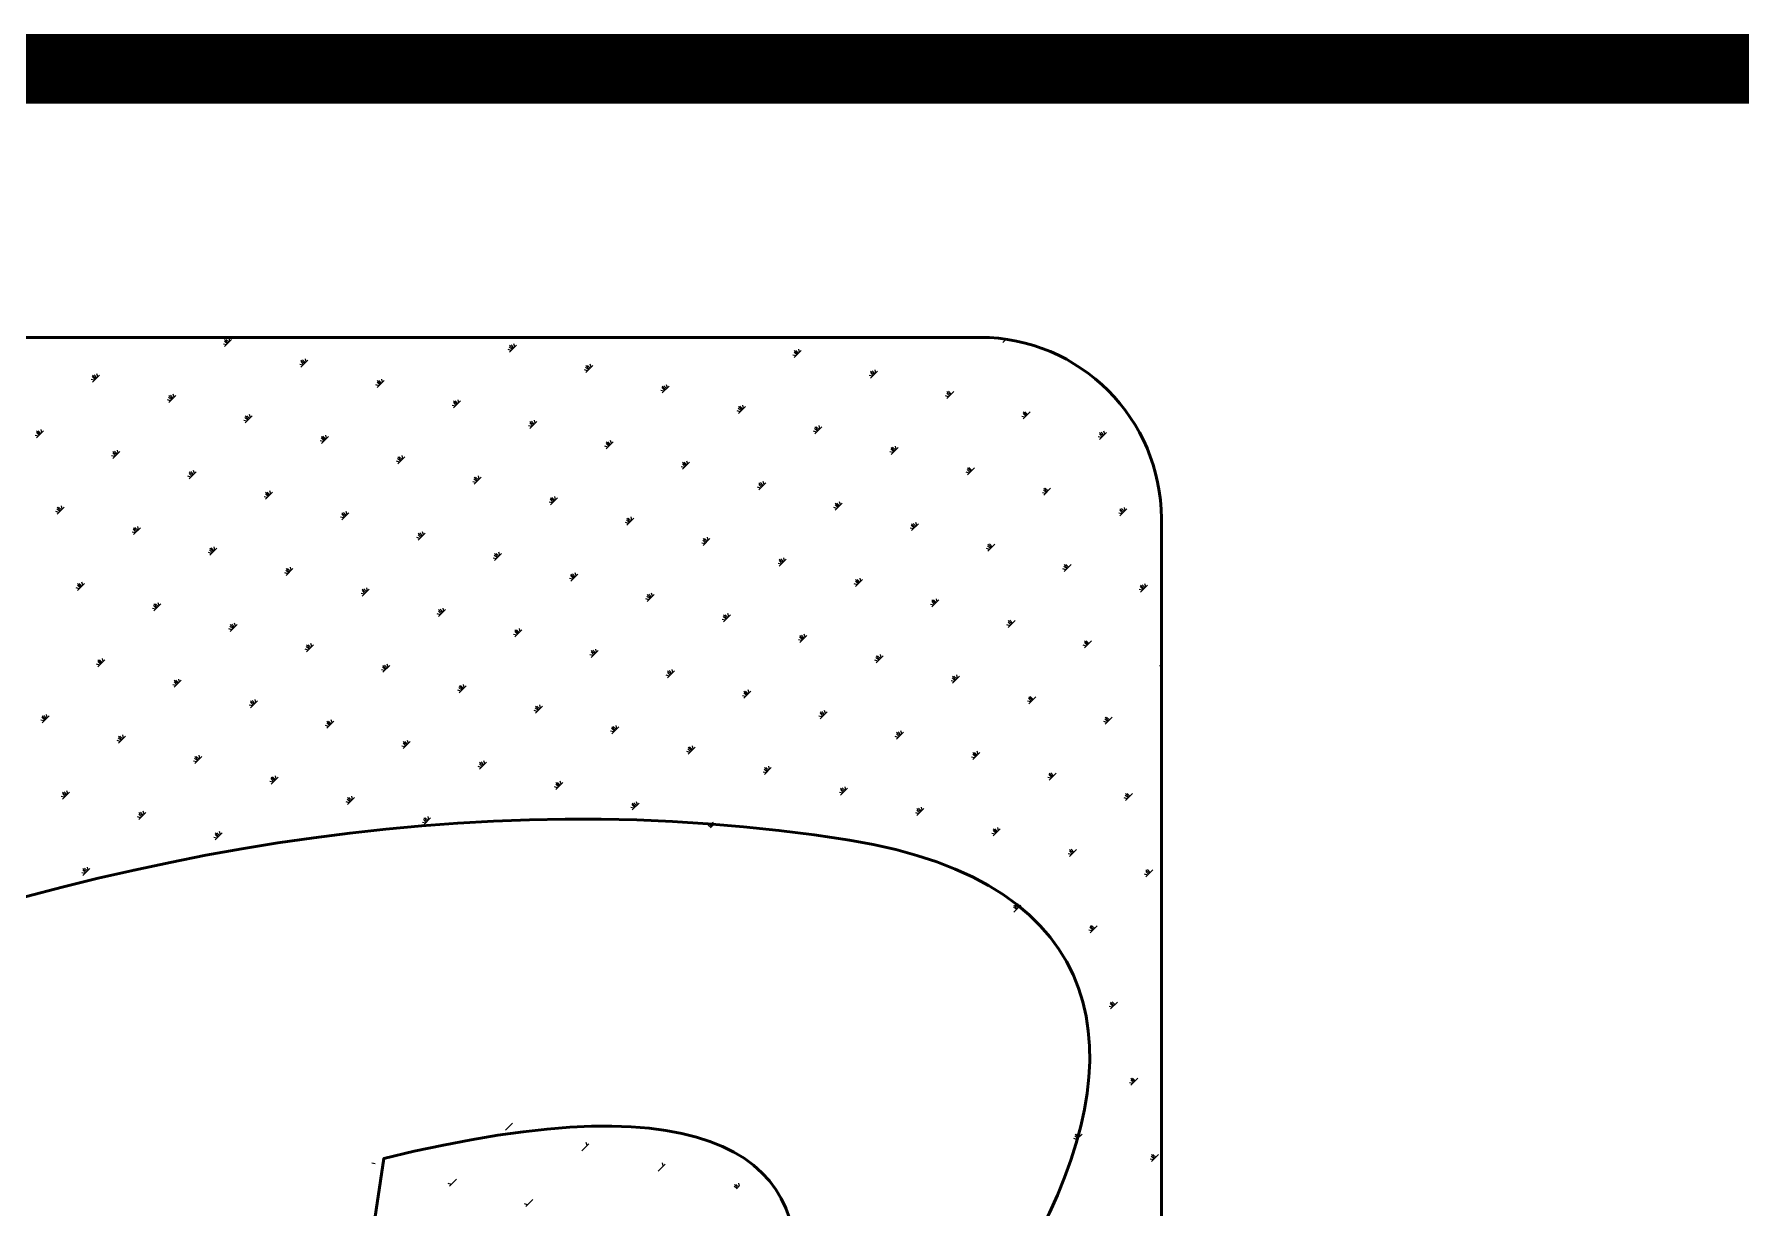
# Model space of a CAD drawing. Extents: x -3102990 to -851544, y -5293060 to -2540151.
# Drawn here: x -2802854 to -2800399, y -2632541 to -2630852 of the extents above; entities that cross this region are included whole.
import ezdxf

# ---------------------------------------------------------------- set-up
doc = ezdxf.new("R2010")
doc.units = 0
doc.header["$LTSCALE"] = 1000
doc.layers.get('0').update_dxf_attribs({"linetype": 'CONTINUOUS'})
doc.layers.add('PUB_TITLE', color=4, linetype='CONTINUOUS')

msp = doc.modelspace()

# ---------------------------------------------------------------- linework, layer by layer
msp.add_line((-2805238.76, -2630902.4), (-2753708.94, -2630902.4))
at = {"color": 4, "const_width": 100}
msp.add_lwpolyline([(-2805238.76, -2630902.4), (-2753708.94, -2630902.4), (-2753708.94, -2689616.46), (-2805238.76, -2689616.46), (-2805238.76, -2630902.4)], dxfattribs=at)
at = {"layer": 'PUB_TITLE', "color": 4}
for p, q in [((-2802577.41, -2631299.38), (-2802581.8, -2631298.2)), ((-2802576.15, -2631298.12), (-2802580.17, -2631294.11)), ((-2802574.9, -2631296.87), (-2802579.92, -2631291.85)), ((-2802579.92, -2631301.89), (-2802569.87, -2631291.85)), ((-2802573.64, -2631295.61), (-2802577.66, -2631291.59)), ((-2802572.38, -2631294.36), (-2802573.56, -2631289.97)), ((-2802167.73, -2631307.26), (-2802172.12, -2631306.08)), ((-2802166.47, -2631306), (-2802170.49, -2631301.99)), ((-2802165.21, -2631304.75), (-2802170.24, -2631299.73)), ((-2802170.24, -2631309.77), (-2802160.19, -2631299.73)), ((-2802163.96, -2631303.49), (-2802167.98, -2631299.48)), ((-2802162.7, -2631302.24), (-2802163.88, -2631297.85)), ((-2801756.79, -2631313.89), (-2801760.81, -2631309.87)), ((-2801755.53, -2631312.63), (-2801760.56, -2631307.61)), ((-2801760.56, -2631317.65), (-2801750.51, -2631307.61)), ((-2801754.28, -2631311.37), (-2801758.3, -2631307.36)), ((-2801753.02, -2631310.12), (-2801754.2, -2631305.73)), ((-2801460.65, -2631296.12), (-2801455.8, -2631291.27)), ((-2801456.88, -2631292.35), (-2801458.32, -2631290.92)), ((-2802467.63, -2631328.79), (-2802472.02, -2631327.62)), ((-2802466.38, -2631327.54), (-2802470.4, -2631323.52)), ((-2802465.12, -2631326.28), (-2802470.14, -2631321.26)), ((-2802470.14, -2631331.3), (-2802460.1, -2631321.26)), ((-2802463.87, -2631325.03), (-2802467.88, -2631321.01)), ((-2802462.61, -2631323.77), (-2802463.79, -2631319.38)), ((-2802057.95, -2631336.67), (-2802062.34, -2631335.5)), ((-2802056.7, -2631335.42), (-2802060.71, -2631331.4)), ((-2802055.44, -2631334.16), (-2802060.46, -2631329.14)), ((-2802060.46, -2631339.19), (-2802050.42, -2631329.14)), ((-2802054.18, -2631332.91), (-2802058.2, -2631328.89)), ((-2802052.93, -2631331.65), (-2802054.11, -2631327.26)), ((-2801758.04, -2631315.14), (-2801762.43, -2631313.97)), ((-2801645.76, -2631342.04), (-2801650.78, -2631337.02)), ((-2801650.78, -2631347.07), (-2801640.74, -2631337.02)), ((-2801644.5, -2631340.79), (-2801648.52, -2631336.77)), ((-2801643.25, -2631339.53), (-2801644.42, -2631335.14)), ((-2802767.54, -2631350.33), (-2802771.93, -2631349.15)), ((-2802766.29, -2631349.07), (-2802770.3, -2631345.05)), ((-2802765.03, -2631347.81), (-2802770.05, -2631342.79)), ((-2802770.05, -2631352.84), (-2802760.01, -2631342.79)), ((-2802763.77, -2631346.56), (-2802767.79, -2631342.54)), ((-2802762.52, -2631345.3), (-2802763.7, -2631340.91)), ((-2802357.86, -2631358.21), (-2802362.25, -2631357.03)), ((-2802356.6, -2631356.95), (-2802360.62, -2631352.93)), ((-2802355.35, -2631355.7), (-2802360.37, -2631350.67)), ((-2802360.37, -2631360.72), (-2802350.33, -2631350.67)), ((-2802354.09, -2631354.44), (-2802358.11, -2631350.42)), ((-2802352.84, -2631353.18), (-2802354.01, -2631348.79)), ((-2801946.92, -2631364.83), (-2801950.94, -2631360.81)), ((-2801945.67, -2631363.58), (-2801950.69, -2631358.55)), ((-2801950.69, -2631368.6), (-2801940.64, -2631358.55)), ((-2801944.41, -2631362.32), (-2801948.43, -2631358.3)), ((-2801943.16, -2631361.07), (-2801944.33, -2631356.67)), ((-2801648.27, -2631344.56), (-2801652.66, -2631343.38)), ((-2801647.01, -2631343.3), (-2801651.03, -2631339.28)), ((-2802657.77, -2631379.74), (-2802662.16, -2631378.56)), ((-2802656.51, -2631378.48), (-2802660.53, -2631374.47)), ((-2802655.26, -2631377.23), (-2802660.28, -2631372.21)), ((-2802660.28, -2631382.25), (-2802650.23, -2631372.21)), ((-2802654, -2631375.97), (-2802658.02, -2631371.95)), ((-2802652.74, -2631374.72), (-2802653.92, -2631370.33)), ((-2802248.09, -2631387.62), (-2802252.48, -2631386.44)), ((-2802246.83, -2631386.36), (-2802250.85, -2631382.35)), ((-2802245.57, -2631385.11), (-2802250.6, -2631380.09)), ((-2802250.6, -2631390.13), (-2802240.55, -2631380.09)), ((-2802244.32, -2631383.85), (-2802248.34, -2631379.84)), ((-2802243.06, -2631382.6), (-2802244.24, -2631378.21)), ((-2801948.18, -2631366.09), (-2801952.57, -2631364.91)), ((-2801833.38, -2631390.48), (-2801834.56, -2631386.09)), ((-2801538.5, -2631373.97), (-2801542.89, -2631372.79)), ((-2801537.24, -2631372.71), (-2801541.26, -2631368.7)), ((-2801535.99, -2631371.46), (-2801541.01, -2631366.44)), ((-2801541.01, -2631376.48), (-2801530.96, -2631366.44)), ((-2801534.73, -2631370.2), (-2801538.75, -2631366.18)), ((-2802547.99, -2631409.15), (-2802552.38, -2631407.98)), ((-2802546.74, -2631407.9), (-2802550.76, -2631403.88)), ((-2802545.48, -2631406.64), (-2802550.5, -2631401.62)), ((-2802550.5, -2631411.66), (-2802540.46, -2631401.62)), ((-2802544.23, -2631405.39), (-2802548.24, -2631401.37)), ((-2802542.97, -2631404.13), (-2802544.15, -2631399.74)), ((-2802135.8, -2631414.52), (-2802140.82, -2631409.5)), ((-2802140.82, -2631419.55), (-2802130.78, -2631409.5)), ((-2802134.54, -2631413.27), (-2802138.56, -2631409.25)), ((-2802133.29, -2631412.01), (-2802134.47, -2631407.62)), ((-2801838.4, -2631395.5), (-2801842.8, -2631394.33)), ((-2801837.15, -2631394.25), (-2801841.17, -2631390.23)), ((-2801835.89, -2631392.99), (-2801840.92, -2631387.97)), ((-2801840.92, -2631398.01), (-2801830.87, -2631387.97)), ((-2801834.64, -2631391.73), (-2801838.66, -2631387.72)), ((-2801428.72, -2631403.38), (-2801433.11, -2631402.21)), ((-2801427.47, -2631402.13), (-2801431.48, -2631398.11)), ((-2801426.21, -2631400.87), (-2801431.23, -2631395.85)), ((-2801431.23, -2631405.89), (-2801421.19, -2631395.85)), ((-2801424.96, -2631399.62), (-2801428.97, -2631395.6)), ((-2802847.9, -2631430.69), (-2802852.29, -2631429.51)), ((-2802846.65, -2631429.43), (-2802850.66, -2631425.41)), ((-2802845.39, -2631428.17), (-2802850.41, -2631423.15)), ((-2802850.41, -2631433.2), (-2802840.37, -2631423.15)), ((-2802844.13, -2631426.92), (-2802848.15, -2631422.9)), ((-2802842.88, -2631425.66), (-2802844.06, -2631421.27)), ((-2802436.96, -2631437.31), (-2802440.98, -2631433.29)), ((-2802435.71, -2631436.06), (-2802440.73, -2631431.03)), ((-2802440.73, -2631441.08), (-2802430.69, -2631431.03)), ((-2802434.45, -2631434.8), (-2802438.47, -2631430.78)), ((-2802433.2, -2631433.54), (-2802434.37, -2631429.15)), ((-2802138.31, -2631417.03), (-2802142.7, -2631415.86)), ((-2802137.06, -2631415.78), (-2802141.07, -2631411.76)), ((-2801728.63, -2631424.92), (-2801733.02, -2631423.74)), ((-2801727.37, -2631423.66), (-2801731.39, -2631419.64)), ((-2801726.12, -2631422.4), (-2801731.14, -2631417.38)), ((-2801731.14, -2631427.43), (-2801721.1, -2631417.38)), ((-2801724.86, -2631421.15), (-2801728.88, -2631417.13)), ((-2801723.61, -2631419.89), (-2801724.78, -2631415.5)), ((-2801318.95, -2631432.8), (-2801323.34, -2631431.62)), ((-2801317.69, -2631431.54), (-2801321.71, -2631427.52)), ((-2801316.44, -2631430.29), (-2801321.46, -2631425.26)), ((-2801321.46, -2631435.31), (-2801311.41, -2631425.26)), ((-2801315.18, -2631429.03), (-2801319.2, -2631425.01)), ((-2801313.93, -2631427.77), (-2801315.1, -2631423.38)), ((-2802738.13, -2631460.1), (-2802742.52, -2631458.92)), ((-2802736.87, -2631458.84), (-2802740.89, -2631454.83)), ((-2802735.62, -2631457.59), (-2802740.64, -2631452.57)), ((-2802740.64, -2631462.61), (-2802730.59, -2631452.57)), ((-2802734.36, -2631456.33), (-2802738.38, -2631452.31)), ((-2802733.1, -2631455.08), (-2802734.28, -2631450.69)), ((-2802438.22, -2631438.57), (-2802442.61, -2631437.39)), ((-2802324.68, -2631464.21), (-2802328.7, -2631460.2)), ((-2802323.42, -2631462.96), (-2802324.6, -2631458.57)), ((-2802028.54, -2631446.45), (-2802032.93, -2631445.27)), ((-2802027.28, -2631445.19), (-2802031.3, -2631441.17)), ((-2802026.03, -2631443.94), (-2802031.05, -2631438.91)), ((-2802031.05, -2631448.96), (-2802021, -2631438.91)), ((-2802024.77, -2631442.68), (-2802028.79, -2631438.66)), ((-2802023.52, -2631441.43), (-2802024.69, -2631437.03)), ((-2801618.86, -2631454.33), (-2801623.25, -2631453.15)), ((-2801617.6, -2631453.07), (-2801621.62, -2631449.06)), ((-2801616.35, -2631451.82), (-2801621.37, -2631446.8)), ((-2801621.37, -2631456.84), (-2801611.32, -2631446.8)), ((-2801615.09, -2631450.56), (-2801619.11, -2631446.54)), ((-2801613.83, -2631449.31), (-2801615.01, -2631444.92)), ((-2802627.1, -2631488.26), (-2802631.12, -2631484.24)), ((-2802625.84, -2631487), (-2802630.86, -2631481.98)), ((-2802630.86, -2631492.02), (-2802620.82, -2631481.98)), ((-2802624.59, -2631485.75), (-2802628.6, -2631481.73)), ((-2802623.33, -2631484.49), (-2802624.51, -2631480.1)), ((-2802328.45, -2631467.98), (-2802332.84, -2631466.8)), ((-2802327.19, -2631466.72), (-2802331.21, -2631462.71)), ((-2802325.93, -2631465.47), (-2802330.96, -2631460.45)), ((-2802330.96, -2631470.49), (-2802320.91, -2631460.45)), ((-2801918.76, -2631475.86), (-2801923.16, -2631474.69)), ((-2801917.51, -2631474.61), (-2801921.53, -2631470.59)), ((-2801916.25, -2631473.35), (-2801921.28, -2631468.33)), ((-2801921.28, -2631478.37), (-2801911.23, -2631468.33)), ((-2801915, -2631472.09), (-2801919.02, -2631468.08)), ((-2801913.74, -2631470.84), (-2801914.92, -2631466.45)), ((-2801509.08, -2631483.74), (-2801513.47, -2631482.57)), ((-2801507.83, -2631482.49), (-2801511.84, -2631478.47)), ((-2801506.57, -2631481.23), (-2801511.59, -2631476.21)), ((-2801511.59, -2631486.25), (-2801501.55, -2631476.21)), ((-2801505.32, -2631479.98), (-2801509.33, -2631475.96)), ((-2802628.35, -2631489.51), (-2802632.74, -2631488.34)), ((-2802218.67, -2631497.39), (-2802223.06, -2631496.22)), ((-2802217.42, -2631496.14), (-2802221.43, -2631492.12)), ((-2802216.16, -2631494.88), (-2802221.18, -2631489.86)), ((-2802221.18, -2631499.91), (-2802211.14, -2631489.86)), ((-2802214.91, -2631493.63), (-2802218.92, -2631489.61)), ((-2802213.65, -2631492.37), (-2802214.83, -2631487.98)), ((-2801808.99, -2631505.28), (-2801813.38, -2631504.1)), ((-2801807.73, -2631504.02), (-2801811.75, -2631500)), ((-2801806.48, -2631502.76), (-2801811.5, -2631497.74)), ((-2801811.5, -2631507.79), (-2801801.46, -2631497.74)), ((-2801805.22, -2631501.51), (-2801809.24, -2631497.49)), ((-2801803.97, -2631500.25), (-2801805.14, -2631495.86)), ((-2801398.05, -2631511.9), (-2801402.07, -2631507.88)), ((-2801396.8, -2631510.65), (-2801401.82, -2631505.62)), ((-2801401.82, -2631515.67), (-2801391.77, -2631505.62)), ((-2801395.54, -2631509.39), (-2801399.56, -2631505.37)), ((-2802815.98, -2631537.95), (-2802821, -2631532.93)), ((-2802821, -2631542.97), (-2802810.95, -2631532.93)), ((-2802814.72, -2631536.69), (-2802818.74, -2631532.67)), ((-2802813.47, -2631535.44), (-2802814.64, -2631531.05)), ((-2802518.58, -2631518.93), (-2802522.97, -2631517.75)), ((-2802517.32, -2631517.67), (-2802521.34, -2631513.65)), ((-2802516.07, -2631516.42), (-2802521.09, -2631511.39)), ((-2802521.09, -2631521.44), (-2802511.05, -2631511.39)), ((-2802514.81, -2631515.16), (-2802518.83, -2631511.14)), ((-2802513.56, -2631513.9), (-2802514.73, -2631509.51)), ((-2802108.9, -2631526.81), (-2802113.29, -2631525.63)), ((-2802107.64, -2631525.55), (-2802111.66, -2631521.53)), ((-2802106.39, -2631524.3), (-2802111.41, -2631519.27)), ((-2802111.41, -2631529.32), (-2802101.36, -2631519.27)), ((-2802105.13, -2631523.04), (-2802109.15, -2631519.02)), ((-2802103.88, -2631521.79), (-2802105.05, -2631517.39)), ((-2801699.22, -2631534.69), (-2801703.61, -2631533.51)), ((-2801697.96, -2631533.43), (-2801701.98, -2631529.42)), ((-2801696.71, -2631532.18), (-2801701.73, -2631527.16)), ((-2801701.73, -2631537.2), (-2801691.68, -2631527.16)), ((-2801695.45, -2631530.92), (-2801699.47, -2631526.9)), ((-2801694.19, -2631529.67), (-2801695.37, -2631525.28)), ((-2801399.31, -2631513.16), (-2801403.7, -2631511.98)), ((-2801284.51, -2631537.55), (-2801285.69, -2631533.16)), ((-2802818.49, -2631540.46), (-2802822.88, -2631539.28)), ((-2802817.23, -2631539.2), (-2802821.25, -2631535.19)), ((-2802408.81, -2631548.34), (-2802413.2, -2631547.16)), ((-2802407.55, -2631547.08), (-2802411.57, -2631543.07)), ((-2802406.29, -2631545.83), (-2802411.32, -2631540.81)), ((-2802411.32, -2631550.85), (-2802401.27, -2631540.81)), ((-2802405.04, -2631544.57), (-2802409.06, -2631540.56)), ((-2802403.78, -2631543.32), (-2802404.96, -2631538.93)), ((-2801999.12, -2631556.22), (-2802003.52, -2631555.05)), ((-2801997.87, -2631554.97), (-2802001.89, -2631550.95)), ((-2801996.61, -2631553.71), (-2802001.64, -2631548.69)), ((-2802001.64, -2631558.73), (-2801991.59, -2631548.69)), ((-2801995.36, -2631552.45), (-2801999.38, -2631548.44)), ((-2801994.1, -2631551.2), (-2801995.28, -2631546.81)), ((-2801586.93, -2631561.59), (-2801591.95, -2631556.57)), ((-2801591.95, -2631566.61), (-2801581.91, -2631556.57)), ((-2801585.68, -2631560.34), (-2801589.69, -2631556.32)), ((-2801584.42, -2631559.08), (-2801585.6, -2631554.69)), ((-2801289.53, -2631542.57), (-2801293.93, -2631541.39)), ((-2801288.28, -2631541.32), (-2801292.3, -2631537.3)), ((-2801287.02, -2631540.06), (-2801292.05, -2631535.04)), ((-2801292.05, -2631545.08), (-2801282, -2631535.04)), ((-2801285.77, -2631538.8), (-2801289.79, -2631534.79)), ((-2802708.71, -2631569.87), (-2802713.1, -2631568.7)), ((-2802707.46, -2631568.62), (-2802711.48, -2631564.6)), ((-2802706.2, -2631567.36), (-2802711.22, -2631562.34)), ((-2802711.22, -2631572.38), (-2802701.18, -2631562.34)), ((-2802704.95, -2631566.11), (-2802708.96, -2631562.09)), ((-2802703.69, -2631564.85), (-2802704.87, -2631560.46)), ((-2802299.03, -2631577.75), (-2802303.42, -2631576.58)), ((-2802297.78, -2631576.5), (-2802301.79, -2631572.48)), ((-2802296.52, -2631575.24), (-2802301.54, -2631570.22)), ((-2802301.54, -2631580.27), (-2802291.5, -2631570.22)), ((-2802295.27, -2631573.99), (-2802299.28, -2631569.97)), ((-2802294.01, -2631572.73), (-2802295.19, -2631568.34)), ((-2801888.09, -2631584.38), (-2801892.11, -2631580.36)), ((-2801886.84, -2631583.12), (-2801891.86, -2631578.1)), ((-2801891.86, -2631588.15), (-2801881.82, -2631578.1)), ((-2801885.58, -2631581.87), (-2801889.6, -2631577.85)), ((-2801884.33, -2631580.61), (-2801885.5, -2631576.22)), ((-2801589.44, -2631564.1), (-2801593.83, -2631562.93)), ((-2801588.19, -2631562.85), (-2801592.2, -2631558.83)), ((-2802598.94, -2631599.29), (-2802603.33, -2631598.11)), ((-2802597.68, -2631598.03), (-2802601.7, -2631594.01)), ((-2802596.43, -2631596.78), (-2802601.45, -2631591.75)), ((-2802601.45, -2631601.8), (-2802591.41, -2631591.75)), ((-2802595.17, -2631595.52), (-2802599.19, -2631591.5)), ((-2802593.92, -2631594.26), (-2802595.09, -2631589.87)), ((-2802189.26, -2631607.17), (-2802193.65, -2631605.99)), ((-2802188, -2631605.91), (-2802192.02, -2631601.89)), ((-2802186.75, -2631604.66), (-2802191.77, -2631599.63)), ((-2802191.77, -2631609.68), (-2802181.72, -2631599.63)), ((-2802185.49, -2631603.4), (-2802189.51, -2631599.38)), ((-2802184.24, -2631602.15), (-2802185.41, -2631597.75)), ((-2801889.35, -2631585.64), (-2801893.74, -2631584.46)), ((-2801775.81, -2631611.28), (-2801779.83, -2631607.26)), ((-2801774.55, -2631610.03), (-2801775.73, -2631605.64)), ((-2801479.67, -2631593.52), (-2801484.06, -2631592.34)), ((-2801478.41, -2631592.26), (-2801482.43, -2631588.24)), ((-2801477.16, -2631591.01), (-2801482.18, -2631585.98)), ((-2801482.18, -2631596.03), (-2801472.13, -2631585.98)), ((-2801475.9, -2631589.75), (-2801479.92, -2631585.73)), ((-2802489.17, -2631628.7), (-2802493.56, -2631627.52)), ((-2802487.91, -2631627.44), (-2802491.93, -2631623.43)), ((-2802486.65, -2631626.19), (-2802491.68, -2631621.17)), ((-2802491.68, -2631631.21), (-2802481.63, -2631621.17)), ((-2802485.4, -2631624.93), (-2802489.42, -2631620.92)), ((-2802484.14, -2631623.68), (-2802485.32, -2631619.29)), ((-2802078.23, -2631635.33), (-2802082.25, -2631631.31)), ((-2802076.97, -2631634.07), (-2802082, -2631629.05)), ((-2802082, -2631639.09), (-2802071.95, -2631629.05)), ((-2802075.72, -2631632.82), (-2802079.74, -2631628.8)), ((-2802074.46, -2631631.56), (-2802075.64, -2631627.17)), ((-2801779.58, -2631615.05), (-2801783.97, -2631613.87)), ((-2801778.32, -2631613.79), (-2801782.34, -2631609.78)), ((-2801777.07, -2631612.54), (-2801782.09, -2631607.52)), ((-2801782.09, -2631617.56), (-2801772.04, -2631607.52)), ((-2801369.89, -2631622.93), (-2801374.29, -2631621.75)), ((-2801368.64, -2631621.68), (-2801372.66, -2631617.66)), ((-2801367.38, -2631620.42), (-2801372.41, -2631615.4)), ((-2801372.41, -2631625.44), (-2801362.36, -2631615.4)), ((-2801366.13, -2631619.16), (-2801370.15, -2631615.15)), ((-2802789.07, -2631650.23), (-2802793.46, -2631649.06)), ((-2802787.82, -2631648.98), (-2802791.84, -2631644.96)), ((-2802786.56, -2631647.72), (-2802791.58, -2631642.7)), ((-2802791.58, -2631652.74), (-2802781.54, -2631642.7)), ((-2802785.31, -2631646.47), (-2802789.32, -2631642.45)), ((-2802784.05, -2631645.21), (-2802785.23, -2631640.82)), ((-2802378.14, -2631656.86), (-2802382.15, -2631652.84)), ((-2802376.88, -2631655.6), (-2802381.9, -2631650.58)), ((-2802381.9, -2631660.63), (-2802371.86, -2631650.58)), ((-2802375.63, -2631654.35), (-2802379.64, -2631650.33)), ((-2802374.37, -2631653.09), (-2802375.55, -2631648.7)), ((-2802079.48, -2631636.58), (-2802083.88, -2631635.41)), ((-2801964.69, -2631660.97), (-2801965.86, -2631656.58)), ((-2801669.8, -2631644.46), (-2801674.19, -2631643.29)), ((-2801668.55, -2631643.21), (-2801672.56, -2631639.19)), ((-2801667.29, -2631641.95), (-2801672.31, -2631636.93)), ((-2801672.31, -2631646.97), (-2801662.27, -2631636.93)), ((-2801666.04, -2631640.7), (-2801670.05, -2631636.68)), ((-2801664.78, -2631639.44), (-2801665.96, -2631635.05)), ((-2801260.12, -2631652.34), (-2801264.51, -2631651.17)), ((-2801258.87, -2631651.09), (-2801262.88, -2631647.07)), ((-2801257.61, -2631649.83), (-2801262.63, -2631644.81)), ((-2801262.63, -2631654.86), (-2801252.59, -2631644.81)), ((-2801256.35, -2631648.58), (-2801260.37, -2631644.56)), ((-2801255.1, -2631647.32), (-2801256.27, -2631642.93)), ((-2802679.3, -2631679.65), (-2802683.69, -2631678.47)), ((-2802678.04, -2631678.39), (-2802682.06, -2631674.37)), ((-2802676.79, -2631677.14), (-2802681.81, -2631672.11)), ((-2802681.81, -2631682.16), (-2802671.77, -2631672.11)), ((-2802675.53, -2631675.88), (-2802679.55, -2631671.86)), ((-2802674.28, -2631674.62), (-2802675.45, -2631670.23)), ((-2802379.39, -2631658.11), (-2802383.78, -2631656.94)), ((-2802267.11, -2631685.02), (-2802272.13, -2631679.99)), ((-2802272.13, -2631690.04), (-2802262.08, -2631679.99)), ((-2802265.85, -2631683.76), (-2802269.87, -2631679.74)), ((-2802264.6, -2631682.51), (-2802265.77, -2631678.11)), ((-2801969.71, -2631666), (-2801974.1, -2631664.82)), ((-2801968.45, -2631664.74), (-2801972.47, -2631660.72)), ((-2801967.2, -2631663.48), (-2801972.22, -2631658.46)), ((-2801972.22, -2631668.51), (-2801962.18, -2631658.46)), ((-2801965.94, -2631662.23), (-2801969.96, -2631658.21)), ((-2801560.03, -2631673.88), (-2801564.42, -2631672.7)), ((-2801558.77, -2631672.62), (-2801562.79, -2631668.6)), ((-2801557.52, -2631671.37), (-2801562.54, -2631666.34)), ((-2801562.54, -2631676.39), (-2801552.49, -2631666.34)), ((-2801556.26, -2631670.11), (-2801560.28, -2631666.09)), ((-2801555.01, -2631668.85), (-2801556.18, -2631664.46)), ((-2802568.27, -2631707.8), (-2802572.29, -2631703.79)), ((-2802567.01, -2631706.55), (-2802572.04, -2631701.53)), ((-2802572.04, -2631711.57), (-2802561.99, -2631701.53)), ((-2802565.76, -2631705.29), (-2802569.78, -2631701.28)), ((-2802564.5, -2631704.04), (-2802565.68, -2631699.65)), ((-2802269.62, -2631687.53), (-2802274.01, -2631686.35)), ((-2802268.36, -2631686.27), (-2802272.38, -2631682.25)), ((-2801859.94, -2631695.41), (-2801864.33, -2631694.23)), ((-2801858.68, -2631694.15), (-2801862.7, -2631690.14)), ((-2801857.43, -2631692.9), (-2801862.45, -2631687.88)), ((-2801862.45, -2631697.92), (-2801852.4, -2631687.88)), ((-2801856.17, -2631691.64), (-2801860.19, -2631687.62)), ((-2801854.91, -2631690.39), (-2801856.09, -2631686)), ((-2801450.25, -2631703.29), (-2801454.65, -2631702.11)), ((-2801449, -2631702.04), (-2801453.02, -2631698.02)), ((-2801447.74, -2631700.78), (-2801452.77, -2631695.76)), ((-2801452.77, -2631705.8), (-2801442.72, -2631695.76)), ((-2801446.49, -2631699.52), (-2801450.51, -2631695.51)), ((-2802569.53, -2631709.06), (-2802573.92, -2631707.88)), ((-2802454.73, -2631733.45), (-2802455.91, -2631729.06)), ((-2802159.84, -2631716.94), (-2802164.24, -2631715.77)), ((-2802158.59, -2631715.69), (-2802162.61, -2631711.67)), ((-2802157.33, -2631714.43), (-2802162.36, -2631709.41)), ((-2802162.36, -2631719.45), (-2802152.31, -2631709.41)), ((-2802156.08, -2631713.18), (-2802160.1, -2631709.16)), ((-2802154.82, -2631711.92), (-2802156, -2631707.53)), ((-2801750.16, -2631724.82), (-2801754.55, -2631723.65)), ((-2801748.91, -2631723.57), (-2801752.92, -2631719.55)), ((-2801747.65, -2631722.31), (-2801752.67, -2631717.29)), ((-2801752.67, -2631727.33), (-2801742.63, -2631717.29)), ((-2801746.4, -2631721.06), (-2801750.41, -2631717.04)), ((-2801745.14, -2631719.8), (-2801746.32, -2631715.41)), ((-2801339.23, -2631731.45), (-2801343.24, -2631727.43)), ((-2801337.97, -2631730.19), (-2801342.99, -2631725.17)), ((-2801342.99, -2631735.22), (-2801332.95, -2631725.17)), ((-2801336.71, -2631728.94), (-2801340.73, -2631724.92)), ((-2802758.4, -2631758.75), (-2802762.42, -2631754.73)), ((-2802757.15, -2631757.5), (-2802762.17, -2631752.47)), ((-2802762.17, -2631762.52), (-2802752.13, -2631752.47)), ((-2802755.89, -2631756.24), (-2802759.91, -2631752.22)), ((-2802754.64, -2631754.98), (-2802755.81, -2631750.59)), ((-2802459.75, -2631738.47), (-2802464.14, -2631737.3)), ((-2802458.5, -2631737.22), (-2802462.51, -2631733.2)), ((-2802457.24, -2631735.96), (-2802462.26, -2631730.94)), ((-2802462.26, -2631740.99), (-2802452.22, -2631730.94)), ((-2802455.99, -2631734.71), (-2802460, -2631730.69)), ((-2802050.07, -2631746.36), (-2802054.46, -2631745.18)), ((-2802048.81, -2631745.1), (-2802052.83, -2631741.08)), ((-2802047.56, -2631743.84), (-2802052.58, -2631738.82)), ((-2802052.58, -2631748.87), (-2802042.54, -2631738.82)), ((-2802046.3, -2631742.59), (-2802050.32, -2631738.57)), ((-2802045.05, -2631741.33), (-2802046.22, -2631736.94)), ((-2801640.39, -2631754.24), (-2801644.78, -2631753.06)), ((-2801639.13, -2631752.98), (-2801643.15, -2631748.96)), ((-2801637.88, -2631751.73), (-2801642.9, -2631746.7)), ((-2801642.9, -2631756.75), (-2801632.85, -2631746.7)), ((-2801636.62, -2631750.47), (-2801640.64, -2631746.45)), ((-2801635.37, -2631749.21), (-2801636.54, -2631744.82)), ((-2801340.48, -2631732.7), (-2801344.87, -2631731.53)), ((-2801232.54, -2631755.26), (-2801233.22, -2631754.58)), ((-2802759.66, -2631760.01), (-2802764.05, -2631758.83)), ((-2802349.98, -2631767.89), (-2802354.37, -2631766.71)), ((-2802348.72, -2631766.63), (-2802352.74, -2631762.61)), ((-2802347.47, -2631765.38), (-2802352.49, -2631760.35)), ((-2802352.49, -2631770.4), (-2802342.44, -2631760.35)), ((-2802346.21, -2631764.12), (-2802350.23, -2631760.1)), ((-2802344.96, -2631762.87), (-2802346.13, -2631758.47)), ((-2801940.3, -2631775.77), (-2801944.69, -2631774.59)), ((-2801939.04, -2631774.51), (-2801943.06, -2631770.5)), ((-2801937.79, -2631773.26), (-2801942.81, -2631768.24)), ((-2801942.81, -2631778.28), (-2801932.76, -2631768.24)), ((-2801936.53, -2631772), (-2801940.55, -2631767.98)), ((-2801935.27, -2631770.75), (-2801936.45, -2631766.36)), ((-2801529.36, -2631782.4), (-2801533.38, -2631778.38)), ((-2801528.1, -2631781.14), (-2801533.13, -2631776.12)), ((-2801533.13, -2631786.16), (-2801523.08, -2631776.12)), ((-2801526.85, -2631779.88), (-2801530.87, -2631775.87)), ((-2801525.59, -2631778.63), (-2801526.77, -2631774.24)), ((-2801232.54, -2631761.63), (-2801235.1, -2631760.94)), ((-2801232.54, -2631757.78), (-2801233.47, -2631756.84)), ((-2801233.22, -2631764.63), (-2801232.54, -2631763.95)), ((-2802649.89, -2631789.42), (-2802654.28, -2631788.24)), ((-2802648.63, -2631788.16), (-2802652.65, -2631784.15)), ((-2802647.37, -2631786.91), (-2802652.4, -2631781.89)), ((-2802652.4, -2631791.93), (-2802642.35, -2631781.89)), ((-2802646.12, -2631785.65), (-2802650.14, -2631781.64)), ((-2802644.86, -2631784.4), (-2802646.04, -2631780.01)), ((-2802240.2, -2631797.3), (-2802244.6, -2631796.13)), ((-2802238.95, -2631796.05), (-2802242.97, -2631792.03)), ((-2802237.69, -2631794.79), (-2802242.72, -2631789.77)), ((-2802242.72, -2631799.81), (-2802232.67, -2631789.77)), ((-2802236.44, -2631793.54), (-2802240.46, -2631789.52)), ((-2802235.18, -2631792.28), (-2802236.36, -2631787.89)), ((-2801829.27, -2631803.93), (-2801833.29, -2631799.91)), ((-2801828.01, -2631802.67), (-2801833.03, -2631797.65)), ((-2801833.03, -2631807.69), (-2801822.99, -2631797.65)), ((-2801826.76, -2631801.42), (-2801830.77, -2631797.4)), ((-2801825.5, -2631800.16), (-2801826.68, -2631795.77)), ((-2801530.61, -2631783.65), (-2801535.01, -2631782.47)), ((-2802540.11, -2631818.83), (-2802544.5, -2631817.66)), ((-2802538.86, -2631817.58), (-2802542.87, -2631813.56)), ((-2802537.6, -2631816.32), (-2802542.62, -2631811.3)), ((-2802542.62, -2631821.35), (-2802532.58, -2631811.3)), ((-2802536.35, -2631815.07), (-2802540.36, -2631811.05)), ((-2802535.09, -2631813.81), (-2802536.27, -2631809.42)), ((-2802130.43, -2631826.72), (-2802134.82, -2631825.54)), ((-2802129.17, -2631825.46), (-2802133.19, -2631821.44)), ((-2802127.92, -2631824.2), (-2802132.94, -2631819.18)), ((-2802132.94, -2631829.23), (-2802122.9, -2631819.18)), ((-2802126.66, -2631822.95), (-2802130.68, -2631818.93)), ((-2802125.41, -2631821.69), (-2802126.58, -2631817.3)), ((-2801830.52, -2631805.18), (-2801834.91, -2631804.01)), ((-2801718.24, -2631832.09), (-2801723.26, -2631827.06)), ((-2801723.26, -2631837.11), (-2801713.22, -2631827.06)), ((-2801716.98, -2631830.83), (-2801721, -2631826.81)), ((-2801715.73, -2631829.57), (-2801716.9, -2631825.18)), ((-2801420.84, -2631813.06), (-2801425.23, -2631811.89)), ((-2801419.59, -2631811.81), (-2801423.6, -2631807.79)), ((-2801418.33, -2631810.55), (-2801423.35, -2631805.53)), ((-2801423.35, -2631815.58), (-2801413.31, -2631805.53)), ((-2801417.07, -2631809.3), (-2801421.09, -2631805.28)), ((-2802840.02, -2631840.37), (-2802844.41, -2631839.19)), ((-2802838.76, -2631839.11), (-2802842.78, -2631835.09)), ((-2802837.51, -2631837.86), (-2802842.53, -2631832.83)), ((-2802842.53, -2631842.88), (-2802832.49, -2631832.83)), ((-2802836.25, -2631836.6), (-2802840.27, -2631832.58)), ((-2802835, -2631835.34), (-2802836.17, -2631830.95)), ((-2802430.34, -2631848.25), (-2802434.73, -2631847.07)), ((-2802429.08, -2631846.99), (-2802433.1, -2631842.97)), ((-2802427.83, -2631845.74), (-2802432.85, -2631840.71)), ((-2802432.85, -2631850.76), (-2802422.8, -2631840.71)), ((-2802426.57, -2631844.48), (-2802430.59, -2631840.46)), ((-2802425.32, -2631843.23), (-2802426.49, -2631838.83)), ((-2802019.4, -2631854.87), (-2802023.42, -2631850.86)), ((-2802018.15, -2631853.62), (-2802023.17, -2631848.6)), ((-2802023.17, -2631858.64), (-2802013.12, -2631848.6)), ((-2802016.89, -2631852.36), (-2802020.91, -2631848.34)), ((-2802015.63, -2631851.11), (-2802016.81, -2631846.72)), ((-2801720.75, -2631834.6), (-2801725.14, -2631833.42)), ((-2801719.49, -2631833.34), (-2801723.51, -2631829.32)), ((-2801311.07, -2631842.48), (-2801315.46, -2631841.3)), ((-2801309.81, -2631841.22), (-2801313.83, -2631837.2)), ((-2801308.56, -2631839.97), (-2801313.58, -2631834.94)), ((-2801313.58, -2631844.99), (-2801303.53, -2631834.94)), ((-2801307.3, -2631838.71), (-2801311.32, -2631834.69)), ((-2802730.25, -2631869.78), (-2802734.64, -2631868.6)), ((-2802728.99, -2631868.52), (-2802733.01, -2631864.51)), ((-2802727.73, -2631867.27), (-2802732.76, -2631862.25)), ((-2802732.76, -2631872.29), (-2802722.71, -2631862.25)), ((-2802726.48, -2631866.01), (-2802730.5, -2631862)), ((-2802725.22, -2631864.76), (-2802726.4, -2631860.37)), ((-2802320.56, -2631877.66), (-2802324.96, -2631876.49)), ((-2802319.31, -2631876.41), (-2802323.33, -2631872.39)), ((-2802318.05, -2631875.15), (-2802323.08, -2631870.13)), ((-2802323.08, -2631880.17), (-2802313.03, -2631870.13)), ((-2802316.8, -2631873.9), (-2802320.82, -2631869.88)), ((-2802315.54, -2631872.64), (-2802316.72, -2631868.25)), ((-2802020.66, -2631856.13), (-2802025.05, -2631854.95)), ((-2801905.86, -2631880.52), (-2801907.04, -2631876.13)), ((-2801610.97, -2631864.01), (-2801615.37, -2631862.83)), ((-2801609.72, -2631862.76), (-2801613.74, -2631858.74)), ((-2801608.46, -2631861.5), (-2801613.49, -2631856.48)), ((-2801613.49, -2631866.52), (-2801603.44, -2631856.48)), ((-2801607.21, -2631860.24), (-2801611.23, -2631856.23)), ((-2801605.95, -2631858.99), (-2801607.13, -2631854.6)), ((-2802620.47, -2631899.19), (-2802624.86, -2631898.02)), ((-2802619.22, -2631897.94), (-2802623.23, -2631893.92)), ((-2802617.96, -2631896.68), (-2802622.98, -2631891.66)), ((-2802622.98, -2631901.71), (-2802612.94, -2631891.66)), ((-2802616.71, -2631895.43), (-2802620.72, -2631891.41)), ((-2802615.45, -2631894.17), (-2802616.63, -2631889.78)), ((-2802209.53, -2631905.82), (-2802213.55, -2631901.8)), ((-2802208.28, -2631904.56), (-2802213.3, -2631899.54)), ((-2802213.3, -2631909.59), (-2802203.26, -2631899.54)), ((-2802207.02, -2631903.31), (-2802211.04, -2631899.29)), ((-2802205.77, -2631902.05), (-2802206.94, -2631897.66)), ((-2801910.88, -2631885.54), (-2801915.27, -2631884.37)), ((-2801909.63, -2631884.29), (-2801913.65, -2631880.27)), ((-2801908.37, -2631883.03), (-2801913.39, -2631878.01)), ((-2801913.39, -2631888.05), (-2801903.35, -2631878.01)), ((-2801907.12, -2631881.78), (-2801911.13, -2631877.76)), ((-2801501.2, -2631893.42), (-2801505.59, -2631892.25)), ((-2801499.95, -2631892.17), (-2801503.96, -2631888.15)), ((-2801498.69, -2631890.91), (-2801503.71, -2631885.89)), ((-2801503.71, -2631895.94), (-2801493.67, -2631885.89)), ((-2801497.43, -2631889.66), (-2801501.45, -2631885.64)), ((-2801496.18, -2631888.4), (-2801497.36, -2631884.01)), ((-2802509.44, -2631927.35), (-2802513.46, -2631923.33)), ((-2802508.19, -2631926.1), (-2802513.21, -2631921.07)), ((-2802513.21, -2631931.12), (-2802503.16, -2631921.07)), ((-2802506.93, -2631924.84), (-2802510.95, -2631920.82)), ((-2802505.68, -2631923.59), (-2802506.85, -2631919.19)), ((-2802210.79, -2631907.08), (-2802215.18, -2631905.9)), ((-2801801.11, -2631914.96), (-2801805.5, -2631913.78)), ((-2801799.85, -2631913.7), (-2801803.87, -2631909.68)), ((-2801798.6, -2631912.45), (-2801803.62, -2631907.42)), ((-2801803.62, -2631917.47), (-2801793.58, -2631907.42)), ((-2801797.34, -2631911.19), (-2801801.36, -2631907.17)), ((-2801796.09, -2631909.93), (-2801797.26, -2631905.54)), ((-2801391.43, -2631922.84), (-2801395.82, -2631921.66)), ((-2801390.17, -2631921.58), (-2801394.19, -2631917.57)), ((-2801388.92, -2631920.33), (-2801393.94, -2631915.3)), ((-2801393.94, -2631925.35), (-2801383.89, -2631915.3)), ((-2801387.66, -2631919.07), (-2801391.68, -2631915.05)), ((-2802810.61, -2631950.14), (-2802815, -2631948.96)), ((-2802809.35, -2631948.89), (-2802813.37, -2631944.87)), ((-2802808.09, -2631947.63), (-2802813.12, -2631942.61)), ((-2802813.12, -2631952.65), (-2802803.07, -2631942.61)), ((-2802806.84, -2631946.37), (-2802810.86, -2631942.36)), ((-2802805.58, -2631945.12), (-2802806.76, -2631940.73)), ((-2802510.7, -2631928.61), (-2802515.09, -2631927.43)), ((-2802398.41, -2631955.51), (-2802403.44, -2631950.49)), ((-2802403.44, -2631960.53), (-2802393.39, -2631950.49)), ((-2802397.16, -2631954.26), (-2802401.18, -2631950.24)), ((-2802395.9, -2631953), (-2802397.08, -2631948.61)), ((-2802101.02, -2631936.49), (-2802105.41, -2631935.31)), ((-2802099.76, -2631935.23), (-2802103.78, -2631931.22)), ((-2802098.51, -2631933.98), (-2802103.53, -2631928.96)), ((-2802103.53, -2631939), (-2802093.48, -2631928.96)), ((-2802097.25, -2631932.72), (-2802101.27, -2631928.7)), ((-2802095.99, -2631931.47), (-2802097.17, -2631927.08)), ((-2801691.33, -2631944.37), (-2801695.73, -2631943.19)), ((-2801690.08, -2631943.12), (-2801694.1, -2631939.1)), ((-2801688.82, -2631941.86), (-2801693.85, -2631936.84)), ((-2801693.85, -2631946.88), (-2801683.8, -2631936.84)), ((-2801687.57, -2631940.6), (-2801691.59, -2631936.59)), ((-2801686.31, -2631939.35), (-2801687.49, -2631934.96)), ((-2801281.65, -2631952.25), (-2801286.04, -2631951.08)), ((-2801280.4, -2631951), (-2801284.42, -2631946.98)), ((-2801279.14, -2631949.74), (-2801284.16, -2631944.72)), ((-2801284.16, -2631954.76), (-2801274.12, -2631944.72)), ((-2801277.89, -2631948.49), (-2801281.9, -2631944.47)), ((-2802699.58, -2631978.3), (-2802703.59, -2631974.28)), ((-2802698.32, -2631977.04), (-2802703.34, -2631972.02)), ((-2802703.34, -2631982.07), (-2802693.3, -2631972.02)), ((-2802697.07, -2631975.79), (-2802701.08, -2631971.77)), ((-2802695.81, -2631974.53), (-2802696.99, -2631970.14)), ((-2802400.92, -2631958.02), (-2802405.32, -2631956.85)), ((-2802399.67, -2631956.77), (-2802403.69, -2631952.75)), ((-2801991.24, -2631965.9), (-2801995.63, -2631964.73)), ((-2801989.99, -2631964.65), (-2801994.01, -2631960.63)), ((-2801988.73, -2631963.39), (-2801993.75, -2631958.37)), ((-2801993.75, -2631968.41), (-2801983.71, -2631958.37)), ((-2801987.48, -2631962.14), (-2801991.49, -2631958.12)), ((-2801986.22, -2631960.88), (-2801987.4, -2631956.49)), ((-2801581.56, -2631973.78), (-2801585.95, -2631972.61)), ((-2801580.31, -2631972.53), (-2801584.32, -2631968.51)), ((-2801579.05, -2631971.27), (-2801584.07, -2631966.25)), ((-2801584.07, -2631976.3), (-2801574.03, -2631966.25)), ((-2801577.79, -2631970.02), (-2801581.81, -2631966)), ((-2801576.54, -2631968.76), (-2801577.72, -2631964.37)), ((-2802700.83, -2631979.55), (-2802705.22, -2631978.38)), ((-2802586.04, -2632003.95), (-2802587.21, -2631999.55)), ((-2802291.15, -2631987.44), (-2802295.54, -2631986.26)), ((-2802289.89, -2631986.18), (-2802293.91, -2631982.16)), ((-2802288.64, -2631984.92), (-2802293.66, -2631979.9)), ((-2802293.66, -2631989.95), (-2802283.62, -2631979.9)), ((-2802287.38, -2631983.67), (-2802291.4, -2631979.65)), ((-2802286.13, -2631982.41), (-2802287.3, -2631978.02)), ((-2801880.21, -2631994.06), (-2801884.23, -2631990.04)), ((-2801878.96, -2631992.81), (-2801883.98, -2631987.78)), ((-2801877.7, -2631991.55), (-2801881.72, -2631987.53)), ((-2801876.86, -2631988.74), (-2801877.62, -2631985.9)), ((-2801875.04, -2631988.88), (-2801873.94, -2631987.78)), ((-2801470.53, -2632001.94), (-2801474.55, -2631997.93)), ((-2801469.28, -2632000.69), (-2801474.3, -2631995.66)), ((-2801474.3, -2632005.71), (-2801464.25, -2631995.66)), ((-2801468.02, -2631999.43), (-2801472.04, -2631995.41)), ((-2801466.76, -2631998.18), (-2801467.94, -2631993.79)), ((-2802591.06, -2632008.97), (-2802595.45, -2632007.79)), ((-2802589.8, -2632007.71), (-2802593.82, -2632003.69)), ((-2802588.55, -2632006.46), (-2802593.57, -2632001.43)), ((-2802593.57, -2632011.48), (-2802583.52, -2632001.43)), ((-2802587.29, -2632005.2), (-2802591.31, -2632001.18)), ((-2801471.79, -2632003.2), (-2801476.18, -2632002.02)), ((-2801358.25, -2632028.85), (-2801362.26, -2632024.83)), ((-2801362.01, -2632032.61), (-2801366.4, -2632031.44)), ((-2801360.76, -2632031.36), (-2801364.78, -2632027.34)), ((-2801359.5, -2632030.1), (-2801364.52, -2632025.08)), ((-2801364.52, -2632035.12), (-2801354.48, -2632025.08)), ((-2802781.19, -2632059.91), (-2802785.58, -2632058.74)), ((-2802779.94, -2632058.66), (-2802783.95, -2632054.64)), ((-2802778.68, -2632057.4), (-2802783.7, -2632052.38)), ((-2802783.7, -2632062.43), (-2802773.66, -2632052.38)), ((-2802777.43, -2632056.15), (-2802781.44, -2632052.13)), ((-2802776.17, -2632054.89), (-2802777.35, -2632050.5)), ((-2801252.24, -2632062.03), (-2801256.63, -2632060.85)), ((-2801250.98, -2632060.77), (-2801255, -2632056.75)), ((-2801249.73, -2632059.52), (-2801254.75, -2632054.49)), ((-2801254.75, -2632064.54), (-2801244.71, -2632054.49)), ((-2801248.47, -2632058.26), (-2801252.49, -2632054.24)), ((-2801441.12, -2632111.72), (-2801445.14, -2632107.7)), ((-2801439.86, -2632110.46), (-2801444.88, -2632105.44)), ((-2801444.88, -2632115.48), (-2801434.84, -2632105.44)), ((-2801438.61, -2632109.21), (-2801442.62, -2632105.19)), ((-2801437.35, -2632107.95), (-2801438.53, -2632103.56)), ((-2801332.6, -2632142.39), (-2801336.99, -2632141.21)), ((-2801331.34, -2632141.13), (-2801335.36, -2632137.11)), ((-2801330.09, -2632139.88), (-2801335.11, -2632134.85)), ((-2801335.11, -2632144.9), (-2801325.07, -2632134.85)), ((-2801328.83, -2632138.62), (-2801332.85, -2632134.6)), ((-2801300.67, -2632249.65), (-2801305.7, -2632244.63)), ((-2801305.7, -2632254.67), (-2801295.65, -2632244.63)), ((-2801299.42, -2632248.39), (-2801303.44, -2632244.38)), ((-2801303.19, -2632252.16), (-2801307.58, -2632250.98)), ((-2801301.93, -2632250.9), (-2801305.95, -2632246.89)), ((-2801273.77, -2632361.93), (-2801278.16, -2632360.76)), ((-2801272.52, -2632360.68), (-2801276.53, -2632356.66)), ((-2801271.26, -2632359.42), (-2801276.28, -2632354.4)), ((-2801276.28, -2632364.45), (-2801266.24, -2632354.4)), ((-2801270.01, -2632358.17), (-2801274.02, -2632354.15)), ((-2802176.01, -2632429.04), (-2802165.96, -2632419)), ((-2801354.13, -2632442.29), (-2801358.52, -2632441.12)), ((-2801352.88, -2632441.04), (-2801356.89, -2632437.02)), ((-2801351.62, -2632439.78), (-2801356.64, -2632434.76)), ((-2801350.37, -2632438.53), (-2801354.38, -2632434.51)), ((-2801352.99, -2632441.16), (-2801346.6, -2632434.76)), ((-2801349.11, -2632437.27), (-2801350.29, -2632432.88)), ((-2802066.23, -2632458.46), (-2802056.19, -2632448.41)), ((-2802058.7, -2632450.92), (-2802059.88, -2632446.53)), ((-2801243.1, -2632470.45), (-2801247.12, -2632466.43)), ((-2801241.85, -2632469.2), (-2801246.87, -2632464.17)), ((-2801246.87, -2632474.22), (-2801236.82, -2632464.17)), ((-2801240.59, -2632467.94), (-2801244.61, -2632463.92)), ((-2802363.63, -2632477.48), (-2802368.02, -2632476.3)), ((-2801956.46, -2632487.87), (-2801946.41, -2632477.83)), ((-2801948.93, -2632480.34), (-2801950.1, -2632475.95)), ((-2801244.36, -2632471.71), (-2801248.75, -2632470.53)), ((-2802253.86, -2632506.89), (-2802258.25, -2632505.71)), ((-2802256.37, -2632509.4), (-2802246.32, -2632499.36)), ((-2801842.92, -2632513.52), (-2801846.94, -2632509.5)), ((-2801841.66, -2632512.26), (-2801846.68, -2632507.24)), ((-2801840.41, -2632511.01), (-2801844.42, -2632506.99)), ((-2801839.15, -2632509.75), (-2801840.33, -2632505.36)), ((-2802144.08, -2632536.31), (-2802148.47, -2632535.13)), ((-2802146.59, -2632538.82), (-2802136.55, -2632528.77))]:
    msp.add_line(p, q, dxfattribs=at)
at = {"layer": 'PUB_TITLE', "color": 4, "lineweight": 53}
for points, knots in [([(-2804577.63, -2632971.78), (-2804577.63, -2632262.3), (-2804577.63, -2631549.22), (-2804577.63, -2631549.22), (-2804577.63, -2631405.88), (-2804460.35, -2631288.58), (-2804316.97, -2631288.58), (-2804316.97, -2631288.58), (-2801493.19, -2631288.58), (-2801493.19, -2631288.58), (-2801349.84, -2631288.58), (-2801232.54, -2631405.88), (-2801232.54, -2631549.22), (-2801232.54, -2631549.22), (-2801232.54, -2632124.88), (-2801232.54, -2632756.37)], [6.4974833, 6.4974833, 6.4974833, 6.4974833, 7, 7, 7, 8, 8, 8, 9, 9, 9, 10, 10, 10, 10.4515092, 10.4515092, 10.4515092, 10.4515092]), ([(-2801681.24, -2632011.83), (-2801681.24, -2632011.83), (-2800928.15, -2632132.77), (-2801527.92, -2633012.77), (-2802311.54, -2633348.41), (-2801758.65, -2632960.97), (-2801395.39, -2632231.98), (-2802351, -2632469.86), (-2802351, -2632469.86), (-2802494.75, -2633433.22), (-2802494.75, -2633433.22), (-2802882.04, -2633614.07), (-2803160.1, -2633659.29), (-2803339.83, -2633636.67), (-2803339.83, -2633636.67), (-2803208, -2632611.16), (-2803208, -2632611.16), (-2803861.03, -2632614.2), (-2804708.43, -2633118.76), (-2804817.71, -2633161.86), (-2803939.28, -2632432.6), (-2802761.02, -2631838.41), (-2801681.24, -2632011.83)], [0, 0, 0, 0, 0, 1, 1, 1, 2, 2, 2, 3, 3, 3, 4, 4, 4, 5, 5, 5, 6, 6, 6, 7, 7, 7, 7])]:
    msp.add_open_spline(points, degree=3, knots=knots, dxfattribs=at)

doc.saveas('drawing.dxf')
